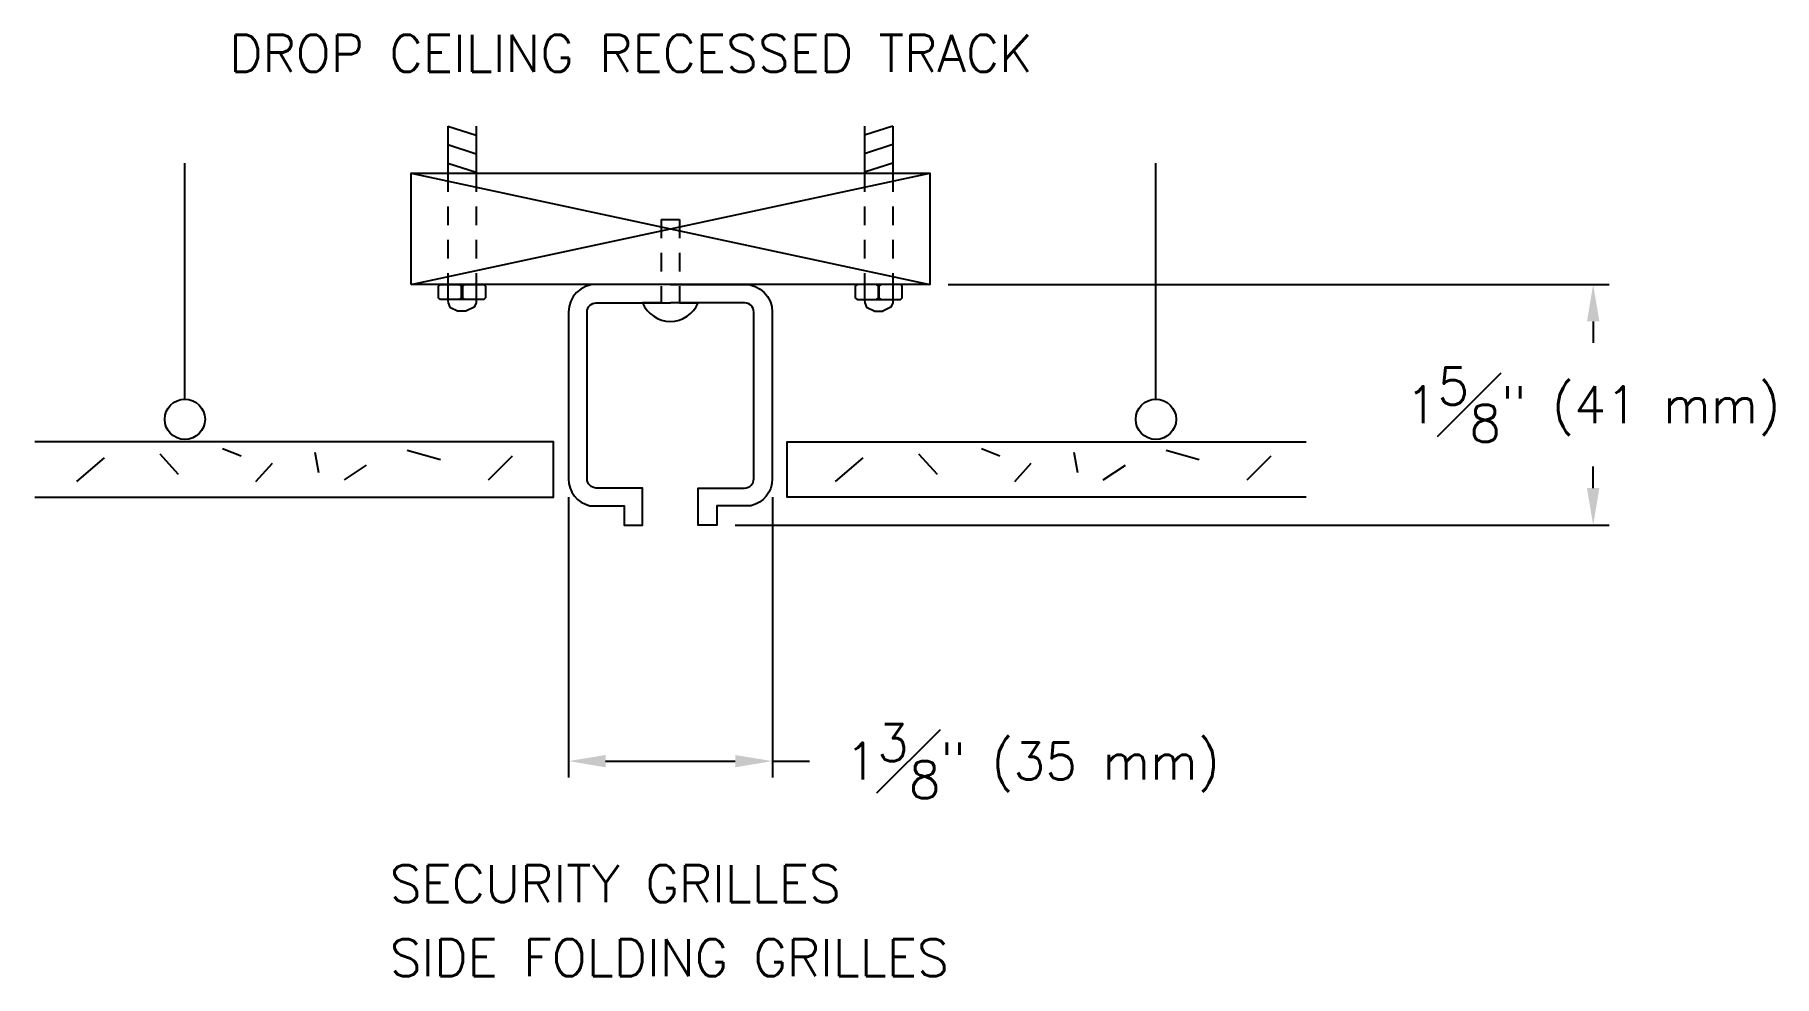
# Model space of a CAD drawing. Extents: x -0.4 to 11.3, y -1.6 to 4.7.
import ezdxf

# ---------------------------------------------------------------- set-up
doc = ezdxf.new("R2010")
doc.units = 0
doc.header["$MEASUREMENT"] = 0
doc.linetypes.add('HIDDEN2', pattern=[0.1875, 0.125, -0.0625])
doc.layers.get('DEFPOINTS').update_dxf_attribs({"linetype": 'CONTINUOUS'})
for name, color, linetype in [('R-ANNO-DIMS', 3, 'CONTINUOUS'), ('R-ANNO-TEXT', 6, 'CONTINUOUS'), ('R-SWTS-DET1', 1, 'CONTINUOUS'), ('R-SWTS-DET2', 4, 'CONTINUOUS'), ('R-SWTS-PAT1', 5, 'CONTINUOUS')]:
    doc.layers.add(name, color=color, linetype=linetype)
doc.styles.add('SWTSTEXT', font='romans.shx')
doc.dimstyles.new('SWTSARCH', dxfattribs={"dimscale": 2, "dimtxt": 0.125, "dimasz": 0.125, "dimexe": 0.054688, "dimexo": 0.0625, "dimgap": 0.0625, "dimtad": 0, "dimtih": 1, "dimtoh": 1, "dimdec": 4, "dimzin": 3, "dimdsep": 46, "dimlunit": 4, "dimtxsty": 'SWTSTEXT', "dimcen": 0.1875, "dimdle": 0.179688, "dimclrd": 256, "dimclre": 256, "dimclrt": 256, "dimaunit": 1, "dimadec": 0, "dimazin": 0, "dimtfac": 1, "dimtdec": 4, "dimtofl": 0, "dimtmove": 0, "dimatfit": 3, "dimfxl": 0, "dimfrac": 1, "dimtolj": 1, "dimtzin": 3, "dimarcsym": 0})

# ---------------------------------------------------------------- blocks, each defined once
blk = doc.blocks.new('*D7')
at = {"layer": 'DEFPOINTS', "color": 0, "linetype": 'Continuous'}
for p in [(3.212, 1.75, 0), (4.587, 1.75, 0), (4.587, -0.156)]:
    blk.add_point(p, dxfattribs=at)
at = {"layer": 'R-ANNO-DIMS', "linetype": 'Continuous', "lineweight": -2}
for p, q in [((3.212, 1.625), (3.212, -0.266)), ((4.587, 1.625), (4.587, -0.266)), ((3.462, -0.156), (4.337, -0.156)), ((4.587, -0.156), (4.837, -0.156))]:
    blk.add_line(p, q, dxfattribs=at)
at = {"layer": 'R-ANNO-DIMS', "linetype": 'Continuous'}
for points in [[(3.462, -0.115), (3.462, -0.198), (3.212, -0.156)], [(4.337, -0.115), (4.337, -0.198), (4.587, -0.156)]]:
    blk.add_solid(points, dxfattribs=at)
at = {"layer": 'R-ANNO-DIMS', "linetype": 'Continuous', "insert": (6.343, -0.156), "char_height": 0.25, "attachment_point": 5, "style": 'SWTSTEXT'}
blk.add_mtext('\\A1;1{\\H1.000000x;\\S3#8;}" (35 mm)', dxfattribs=at)
blk = doc.blocks.new('*D6')
at = {"layer": 'DEFPOINTS', "color": 0, "linetype": 'Continuous'}
for p in [(5.649, 3.062, 0), (4.212, 1.437, 0), (10.125, 1.437)]:
    blk.add_point(p, dxfattribs=at)
at = {"layer": 'R-ANNO-DIMS', "linetype": 'Continuous', "lineweight": -2}
for p, q in [((5.774, 3.062), (10.234, 3.062)), ((10.125, 2.812), (10.125, 2.667)), ((10.125, 1.687), (10.125, 1.833)), ((4.337, 1.437), (10.234, 1.437))]:
    blk.add_line(p, q, dxfattribs=at)
at = {"layer": 'R-ANNO-DIMS', "linetype": 'Continuous'}
for points in [[(10.083, 2.812), (10.167, 2.812), (10.125, 3.062)], [(10.083, 1.687), (10.167, 1.687), (10.125, 1.437)]]:
    blk.add_solid(points, dxfattribs=at)
at = {"layer": 'R-ANNO-DIMS', "linetype": 'Continuous', "insert": (10.125, 2.25), "char_height": 0.25, "attachment_point": 5, "style": 'SWTSTEXT'}
blk.add_mtext('\\A1;1{\\H1.000000x;\\S5#8;}" (41 mm)', dxfattribs=at)
blk = doc.blocks.new('*U3')
at = {"layer": 'R-SWTS-DET2', "linetype": 'Continuous'}
for points in [[(5.301, 3.05), (5.321, 3.062), (5.288, 3.062)], [(5.321, 3.062), (5.301, 3.05), (5.309, 3.05)], [(5.309, 2.972), (5.288, 2.959), (5.321, 2.959)], [(5.301, 2.972), (5.288, 2.959), (5.309, 2.972)], [(5.309, 3.05), (5.301, 2.972), (5.309, 2.972)], [(5.301, 3.05), (5.301, 2.972), (5.309, 3.05)]]:
    blk.add_solid(points, dxfattribs=at)
blk = doc.blocks.new('*U2')
at = {"layer": 'R-SWTS-DET2', "linetype": 'Continuous', "extrusion": (0, 0, -1)}
for points in [[(-2.497, 3.05), (-2.477, 3.062), (-2.51, 3.062)], [(-2.477, 3.062), (-2.497, 3.05), (-2.49, 3.05)], [(-2.49, 2.972), (-2.51, 2.959), (-2.477, 2.959)], [(-2.49, 3.05), (-2.497, 2.972), (-2.49, 2.972)], [(-2.497, 3.05), (-2.497, 2.972), (-2.49, 3.05)], [(-2.497, 2.972), (-2.51, 2.959), (-2.49, 2.972)]]:
    blk.add_solid(points, dxfattribs=at)

msp = doc.modelspace()

# ---------------------------------------------------------------- linework, layer by layer
at = {"layer": 'R-SWTS-DET1'}
for p, q in [((0.62343, 2.28767, 0), (0.62343, 3.88088, 0)), ((7.17484, 2.28767, 0), (7.17484, 3.88088, 0))]:
    msp.add_line(p, q, dxfattribs=at)
at = {"layer": 'R-SWTS-DET1', "linetype": 'Continuous', "flags": 128}
msp.add_lwpolyline([(2.14913, 3.0625), (2.14913, 3.8125), (5.64913, 3.8125), (5.64913, 3.0625)], close=True, dxfattribs=at)
for points in [[(2.14913, 3.0625), (5.64913, 3.8125)], [(2.14913, 3.8125), (5.64913, 3.0625)], [(-0.38923, 1.625), (3.11077, 1.625), (3.11077, 2), (-0.38923, 2)], [(8.1875, 1.625), (4.6875, 1.625), (4.6875, 2), (8.1875, 2)]]:
    msp.add_lwpolyline(points, dxfattribs=at)
for points in [[(3.89913, 3.0625), (3.39913, 3.0625, 0.41421356), (3.21163, 2.875), (3.21163, 1.75, 0.34834116), (3.35639, 1.56744), (3.58663, 1.56744), (3.58663, 1.4375), (3.71163, 1.4375), (3.71163, 1.6875), (3.39913, 1.6875, -0.41421356), (3.33663, 1.75), (3.33663, 2.875, -0.41421356), (3.39913, 2.9375), (3.89913, 2.9375)], [(3.89913, 3.0625), (4.39913, 3.0625, -0.41421356), (4.58663, 2.875), (4.58663, 1.75, -0.34834116), (4.44188, 1.56744), (4.21163, 1.56744), (4.21163, 1.4375), (4.08663, 1.4375), (4.08663, 1.6875), (4.39913, 1.6875, 0.41421356), (4.46163, 1.75), (4.46163, 2.875, 0.41421356), (4.39913, 2.9375), (3.89913, 2.9375)]]:
    msp.add_lwpolyline(points, format="xyb", dxfattribs=at)
at = {"layer": 'R-SWTS-DET1'}
for centre in [(0.62343, 2.15159, 0), (7.17484, 2.15159, 0)]:
    msp.add_circle(centre, 0.13608, dxfattribs=at)
at = {"layer": 'R-SWTS-DET2', "linetype": 'Continuous'}
for p, q in [((2.39788, 4.13088, 0), (2.58885, 4.06862, 0)), ((5.40039, 4.13088, 0), (5.20942, 4.06862, 0)), ((2.39788, 4.00588, 0), (2.58885, 3.94362, 0)), ((5.40039, 4.00588, 0), (5.20942, 3.94362, 0)), ((2.39788, 3.88088, 0), (2.58885, 3.81862, 0)), ((5.40039, 3.88088, 0), (5.20942, 3.81862, 0)), ((3.83663, 2.9375, 0), (3.71163, 2.9375, 0)), ((3.71163, 2.9375, 0), (3.71163, 2.9375, 0)), ((3.96163, 2.9375, 0), (4.08663, 2.9375, 0)), ((4.08663, 2.9375, 0), (4.08663, 2.9375, 0)), ((2.5198, 2.88145, 0), (2.46693, 2.88145, 0)), ((5.27847, 2.88145, 0), (5.33134, 2.88145, 0))]:
    msp.add_line(p, q, dxfattribs=at)
at = {"layer": 'R-SWTS-DET2', "linetype": 'HIDDEN2'}
for p, q in [((2.39788, 3.8125, 0), (2.39788, 3.0625)), ((2.58885, 3.8125, 0), (2.58885, 3.0625)), ((5.20942, 3.8125, 0), (5.20942, 3.0625)), ((5.40039, 3.8125, 0), (5.40039, 3.0625)), ((3.83663, 3.5, 0), (3.96163, 3.5, 0)), ((3.83663, 3.5, 0), (3.83663, 2.9375, 0)), ((3.96163, 3.5, 0), (3.96163, 2.9375, 0))]:
    msp.add_line(p, q, dxfattribs=at)
at = {"layer": 'R-SWTS-DET2', "flags": 128}
for points in [[(2.39788, 4.13088), (2.39788, 4.10659), (2.39788, 4.03957), (2.39788, 3.93861), (2.39788, 3.8125)], [(2.58885, 4.13088), (2.58885, 4.10659), (2.58885, 4.03957), (2.58885, 3.93861), (2.58885, 3.8125)], [(5.20942, 4.13088), (5.20942, 4.10659), (5.20942, 4.03957), (5.20942, 3.93861), (5.20942, 3.8125)], [(5.40039, 4.13088), (5.40039, 4.10659), (5.40039, 4.03957), (5.40039, 3.93861), (5.40039, 3.8125)], [(2.39788, 3.0625), (2.39788, 2.99442), (2.39788, 2.95646), (2.39892, 2.93856), (2.41155, 2.90938), (2.46693, 2.88145)], [(2.58885, 3.0625), (2.58885, 2.99442), (2.58885, 2.95646), (2.58781, 2.93856), (2.57517, 2.90938), (2.5198, 2.88145)], [(5.20942, 3.0625), (5.20942, 2.99442), (5.20942, 2.95646), (5.21046, 2.93856), (5.22309, 2.90938), (5.27847, 2.88145)], [(5.40039, 3.0625), (5.40039, 2.99442), (5.40039, 2.95646), (5.39935, 2.93856), (5.38671, 2.90938), (5.33134, 2.88145)]]:
    msp.add_lwpolyline(points, dxfattribs=at)
at = {"layer": 'R-SWTS-DET2', "extrusion": (0, 0, -1), "flags": 128}
for points in [[(-2.34728, 2.95908), (-2.33453, 2.97185), (-2.33453, 3.04975), (-2.34728, 3.0625), (-2.35983, 3.0625), (-2.39292, 3.0625), (-2.49335, 3.0625), (-2.59377, 3.0625), (-2.62687, 3.0625), (-2.63942, 3.0625), (-2.65217, 3.04975), (-2.65217, 2.97185), (-2.63942, 2.95908), (-2.62687, 2.95908), (-2.59377, 2.95908), (-2.49335, 2.95908), (-2.39292, 2.95908), (-2.35983, 2.95908)], [(-5.32137, 2.95908), (-5.30862, 2.97185), (-5.30862, 3.04975), (-5.32137, 3.0625), (-5.28847, 3.0625), (-5.30122, 3.04975), (-5.30122, 2.97185), (-5.28847, 2.95908)]]:
    msp.add_lwpolyline(points, close=True, dxfattribs=at)
at = {"layer": 'R-SWTS-DET2', "flags": 128}
for points in [[(2.4769, 2.95908), (2.48965, 2.97185), (2.48965, 3.04975), (2.4769, 3.0625), (2.5098, 3.0625), (2.49705, 3.04975), (2.49705, 2.97185), (2.5098, 2.95908)], [(5.45099, 2.95908), (5.46374, 2.97185), (5.46374, 3.04975), (5.45099, 3.0625), (5.43844, 3.0625), (5.40534, 3.0625), (5.30492, 3.0625), (5.2045, 3.0625), (5.1714, 3.0625), (5.15885, 3.0625), (5.1461, 3.04975), (5.1461, 2.97185), (5.15885, 2.95908), (5.1714, 2.95908), (5.2045, 2.95908), (5.30492, 2.95908), (5.40534, 2.95908), (5.43844, 2.95908)]]:
    msp.add_lwpolyline(points, close=True, dxfattribs=at)
at = {"layer": 'R-SWTS-DET2', "linetype": 'Continuous'}
msp.add_arc((3.89913, 3.01562, 0), 0.20313, 202.619865, 337.380135, dxfattribs=at)
at = {"layer": 'R-SWTS-PAT1', "linetype": 'Continuous'}
for p, q in [((-0.10622, 1.73052), (0.08063, 1.89229)), ((0.45434, 1.91718), (0.57891, 1.78029)), ((0.87788, 1.95451), (1.00245, 1.90474)), ((1.50072, 1.92962), (1.52564, 1.79274)), ((2.12357, 1.94207), (2.3478, 1.87985)), ((2.67168, 1.74296), (2.83362, 1.90474)), ((5.01358, 1.73052), (5.20043, 1.89229)), ((5.57414, 1.91718), (5.69871, 1.78029)), ((5.99768, 1.95451), (6.12225, 1.90474)), ((6.62052, 1.92962), (6.64544, 1.79274)), ((7.24337, 1.94207), (7.4676, 1.87985)), ((7.79148, 1.74296), (7.95342, 1.90474)), ((1.1021, 1.73052), (1.21422, 1.85496)), ((1.70004, 1.74296), (1.84952, 1.84251)), ((6.2219, 1.73052), (6.33402, 1.85496)), ((6.81984, 1.74296), (6.96932, 1.84251))]:
    msp.add_line(p, q, dxfattribs=at)

# ---------------------------------------------------------------- block references
at = {"layer": 'R-SWTS-DET2', "linetype": 'Continuous'}
for name in ['*U2', '*U3']:
    msp.add_blockref(name, (0, 0), dxfattribs=at)

# ---------------------------------------------------------------- texts
at = {"layer": 'R-ANNO-TEXT', "linetype": 'Continuous', "style": 'SWTSTEXT'}
for s, p in [('DROP CEILING RECESSED TRACK', (0.92167, 4.49727)), ('SECURITY GRILLES', (2.00616, -1.10829, 0)), ('SIDE FOLDING GRILLES', (2.00616, -1.60829, 0))]:
    msp.add_text(s, height=0.25, dxfattribs=at).set_placement(p)

# ---------------------------------------------------------------- dimensions: what is measured, and where the dimension line sits
at = {"layer": 'R-ANNO-DIMS', "linetype": 'Continuous'}
dim = msp.add_linear_dim(base=(10.125, 1.4375), p1=(5.64913, 3.0625, 0), p2=(4.21163, 1.4375, 0), angle=90, text='<> (41 mm)', dimstyle='SWTSARCH', dxfattribs=at)
dim.commit()
dim.dimension.update_dxf_attribs({"geometry": '*D6', "text_midpoint": (10.125, 2.25), "dimtype": 160})
dim = msp.add_linear_dim(base=(4.58663, -0.15625), p1=(3.21163, 1.75, 0), p2=(4.58663, 1.75, 0), text='<> (35 mm)', dimstyle='SWTSARCH', dxfattribs=at)
dim.commit()
dim.dimension.update_dxf_attribs({"geometry": '*D7', "text_midpoint": (6.34259, -0.15625), "dimtype": 160})

doc.saveas('drawing.dxf')
